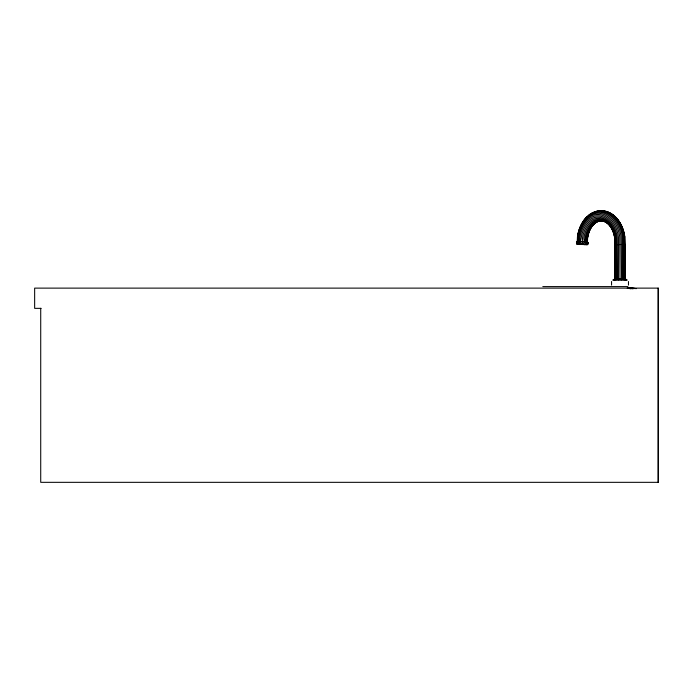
<?xml version="1.0" encoding="UTF-8"?>
<svg xmlns="http://www.w3.org/2000/svg" width="693" height="693" viewBox="0 0 693 693"><rect width="100%" height="100%" fill="white"/><g stroke="black" fill="none" stroke-linecap="round" stroke-linejoin="round"><path stroke-width="1.04" d="M621.604 280.033L621.049 236.72A31.28 22.115 -90 0 0 599.332 211.365A31.28 22.115 -90 0 0 577.615 236.72L577.434 241.649A1.542 1.49 -80.1 0 0 577.338 244.308L587.352 244.629A1.542 1.542 0 0 0 587.447 241.97L587.586 238.253A23.181 16.398 90 0 1 595.088 222.903M587.352 244.629L582.259 244.326L582.492 238.253A23.181 16.398 90 0 1 600.848 219.672A23.181 16.398 90 0 1 614.925 244.629L614.925 279.019A0.892 0.892 0 0 0 613.911 280.033M614.119 280.033A0.892 0.866 -90 0 1 615.098 279.019L614.856 238.054A24.246 17.152 90 0 0 598.016 218.39A24.246 17.152 90 0 0 581.176 238.054C578.3 246.275 585.923 247.046 583.809 238.409A22.367 15.818 90 0 1 599.332 220.27A22.367 15.818 90 0 1 614.864 238.409M611.564 281.505L611.564 285.126M628.473 285.126L628.473 281.505M620.018 280.033L619.741 236.876A30.457 21.535 -90 0 0 598.587 212.179A30.457 21.535 -90 0 0 577.442 236.876L577.269 241.597A1.542 1.542 0 0 0 577.165 244.248L577.849 244.179M615.098 244.594L625.112 244.438L625.112 279.019A0.892 0.892 0 0 1 626.125 280.033M614.925 279.019L625.112 279.019M612.681 280.033L627.356 280.033M542.801 286.607L627.771 286.607L627.771 288.123M41.13 308.35L34.65 308.35L34.65 288.123L658.35 288.123L658.35 482.328L40.722 482.328L40.722 308.35M583.731 244.586L585.213 244.551L583.74 244.395M582.259 244.326L579.305 244.326L580.777 244.482M632.293 288.123L636.304 288.591M636.321 288.591L630.266 288.123L634.286 288.591M633.359 288.652L629.547 288.123L632.657 288.652M631.332 288.652L627.52 288.123L630.63 288.652M630.214 288.123L633.194 288.574M628.187 288.123L631.167 288.574M629.98 288.123L632.839 288.574M627.953 288.123L630.812 288.574M629.227 288.123L632.207 288.652M627.2 288.123L630.188 288.652M618.442 280.033L618.425 237.075A29.392 20.781 90 0 0 598.016 213.245A29.392 20.781 90 0 0 577.607 237.075M658.116 288.123L658.116 482.328M624.939 244.412L624.939 279.019A0.892 0.866 -90 0 1 625.918 280.033M623.076 280.033A0.892 0.45 -90 0 0 622.565 279.019L622.279 236.625A31.791 22.479 -90 0 0 588.409 215.575M624.341 280.033A0.892 0.632 -90 0 0 623.622 279.019L623.336 236.59A31.965 22.6 -90 0 0 594.975 211.885M625.311 280.033A0.892 0.771 -90 0 0 624.428 279.019L624.142 236.625A31.791 22.479 -90 0 0 597.946 211.382M614.726 280.033A0.892 0.771 -90 0 1 615.609 279.019L615.358 237.82A25.494 18.027 -90 0 0 597.661 217.152A25.494 18.027 -90 0 0 579.954 237.82L579.807 241.848A1.542 0.771 -86.7 0 0 579.712 244.508M615.705 280.033A0.892 0.632 -90 0 1 616.415 279.019L616.155 237.569A26.819 18.962 -90 0 0 597.531 215.818A26.819 18.962 -90 0 0 578.906 237.569L578.75 241.788A1.542 1.091 -85.8 0 0 578.655 244.438M616.969 280.033A0.892 0.45 -90 0 1 617.472 279.019L617.203 237.318A28.153 19.906 -90 0 0 597.661 214.483A28.153 19.906 -90 0 0 578.109 237.318L577.945 241.718A1.542 1.334 -84.2 0 0 577.849 244.369M609.554 213.331A30.457 21.535 -90 0 1 624.835 236.876L624.939 244.464L624.653 236.72A31.28 22.115 -90 0 0 602.936 211.365M618.425 221.128A29.392 20.781 -90 0 1 619.568 222.765M620.625 224.523A29.392 20.781 -90 0 1 624.67 237.075M584.251 220.244A31.791 22.479 -90 0 1 586.945 216.961M589.284 215.419A31.965 22.6 -90 0 1 592.454 213.123M611.59 227.867A21.855 15.454 -90 0 0 595.989 221.613A21.855 15.454 -90 0 0 585.031 238.505L584.901 242.039A1.542 0.771 -89.1 0 1 584.805 244.698M612.058 228.612A21.855 15.454 -90 0 1 613.677 231.93M606.115 222.141A21.682 15.333 -90 0 1 609.182 224.185M605.318 221.786A21.682 15.333 -90 0 0 586.087 238.539L585.957 242.048A1.542 1.091 -90 0 1 585.854 244.707M604.192 220.998A21.855 15.454 -90 0 0 586.893 238.505L586.763 242.039A1.542 1.334 88.5 0 1 586.668 244.698M587.404 238.409A22.367 15.818 -90 0 1 597.799 221.483M598.631 221.119A22.367 15.818 -90 0 1 600.329 220.582M595.867 222.262A23.181 16.398 90 0 1 597.505 221.162M591.103 227.079A24.246 17.152 -90 0 0 587.421 238.054L587.274 242.013A1.542 1.49 84.3 0 1 587.179 244.672M592.74 224.671A24.246 17.152 -90 0 1 594.603 222.592M587.95 243A1.542 1.49 -80.1 0 0 587.274 241.918L577.442 241.554A1.542 1.49 84.3 0 0 577.338 244.205M587.924 243.529A1.542 1.49 -80.1 0 1 587.179 244.568M584.918 244.213A1.542 0.771 -86.7 0 1 584.805 244.369M586.018 244.282A1.542 1.091 -85.8 0 1 585.862 244.438M587.317 242.663A1.542 1.334 -84.2 0 1 587.369 242.922M586.867 244.352A1.542 1.334 -84.2 0 1 586.668 244.508M577.667 244.014A1.542 1.334 88.5 0 1 577.39 243.589M577.338 242.299A1.542 1.334 88.5 0 1 577.59 241.848"/></g></svg>
